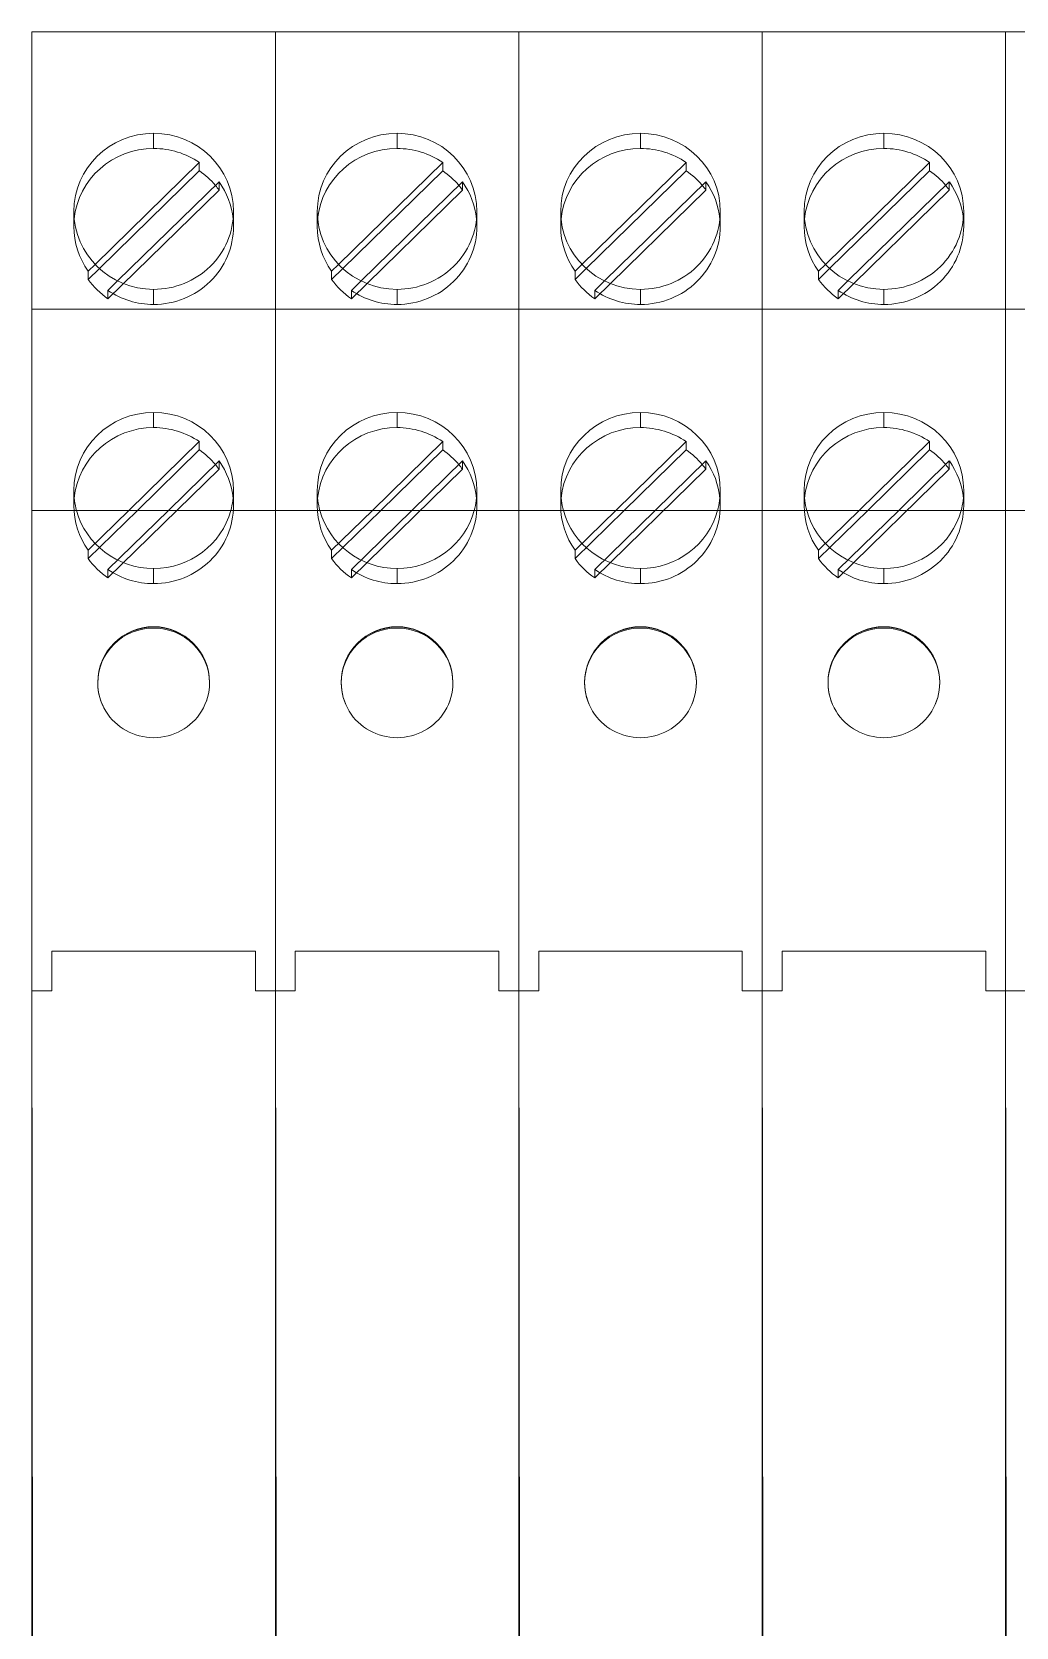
# Model space of a CAD drawing. Header units: millimetres. Extents: x 1359 to 3577, y 1336 to 3557.
# Drawn here: x 1997.16 to 2021.83, y 2556.67 to 2596.67 of the extents above; entities that cross this region are included whole.
import ezdxf

# ---------------------------------------------------------------- set-up
doc = ezdxf.new("R2010")
doc.units = ezdxf.units.MM
doc.layers.add('000-PI-Oprema', color=30, linetype='Continuous', lineweight=5)

msp = doc.modelspace()

# ---------------------------------------------------------------- linework, layer by layer
at = {"layer": '000-PI-Oprema', "color": 0, "linetype": 'ByBlock', "lineweight": 0}
for p, q in [((1997.165, 2596.672), (2003.265, 2596.672)), ((1997.165, 2590.216), (1997.165, 2596.672)), ((1997.165, 2596.672), (1997.165, 2596.672)), ((1997.165, 2596.672), (1997.165, 2596.672)), ((1997.165, 2596.672), (2003.265, 2596.672)), ((1997.165, 2590.216), (1997.165, 2596.672)), ((1997.165, 2596.672), (1997.165, 2596.672)), ((1997.165, 2596.672), (1997.165, 2596.672)), ((2003.265, 2596.672), (2003.265, 2596.672)), ((2003.265, 2596.672), (2003.265, 2596.672)), ((2003.265, 2596.672), (2003.265, 2596.672)), ((2003.265, 2590.216), (2003.265, 2596.672)), ((2003.265, 2596.672), (2003.265, 2596.672)), ((2003.265, 2596.672), (2003.265, 2596.672)), ((2003.265, 2596.672), (2003.265, 2596.672)), ((2003.265, 2590.216), (2003.265, 2596.672)), ((2003.265, 2596.672), (2009.365, 2596.672)), ((2003.265, 2590.216), (2003.265, 2596.672)), ((2003.265, 2596.672), (2003.265, 2596.672)), ((2003.265, 2596.672), (2003.265, 2596.672)), ((2003.265, 2596.672), (2003.265, 2596.672)), ((2003.265, 2596.672), (2009.365, 2596.672)), ((2003.265, 2590.216), (2003.265, 2596.672)), ((2003.265, 2596.672), (2003.265, 2596.672)), ((2003.265, 2596.672), (2003.265, 2596.672)), ((2003.265, 2596.672), (2003.265, 2596.672)), ((2009.365, 2596.672), (2009.365, 2596.672)), ((2009.365, 2596.672), (2009.365, 2596.672)), ((2009.365, 2596.672), (2009.365, 2596.672)), ((2009.365, 2590.216), (2009.365, 2596.672)), ((2009.365, 2596.672), (2009.365, 2596.672)), ((2009.365, 2596.672), (2009.365, 2596.672)), ((2009.365, 2596.672), (2009.365, 2596.672)), ((2009.365, 2590.216), (2009.365, 2596.672)), ((2009.365, 2596.672), (2015.465, 2596.672)), ((2009.365, 2590.216), (2009.365, 2596.672)), ((2009.365, 2596.672), (2009.365, 2596.672)), ((2009.365, 2596.672), (2009.365, 2596.672)), ((2009.365, 2596.672), (2009.365, 2596.672)), ((2009.365, 2596.672), (2015.465, 2596.672)), ((2009.365, 2590.216), (2009.365, 2596.672)), ((2009.365, 2596.672), (2009.365, 2596.672)), ((2009.365, 2596.672), (2009.365, 2596.672)), ((2009.365, 2596.672), (2009.365, 2596.672)), ((2015.465, 2596.672), (2015.465, 2596.672)), ((2015.465, 2596.672), (2015.465, 2596.672)), ((2015.465, 2596.672), (2015.465, 2596.672)), ((2015.465, 2590.216), (2015.465, 2596.672)), ((2015.465, 2596.672), (2015.465, 2596.672)), ((2015.465, 2596.672), (2015.465, 2596.672)), ((2015.465, 2596.672), (2015.465, 2596.672)), ((2015.465, 2590.216), (2015.465, 2596.672)), ((2015.465, 2596.672), (2021.565, 2596.672)), ((2015.465, 2590.216), (2015.465, 2596.672)), ((2015.465, 2596.672), (2015.465, 2596.672)), ((2015.465, 2596.672), (2015.465, 2596.672)), ((2015.465, 2596.672), (2015.465, 2596.672)), ((2015.465, 2596.672), (2021.565, 2596.672)), ((2015.465, 2590.216), (2015.465, 2596.672)), ((2015.465, 2596.672), (2015.465, 2596.672)), ((2015.465, 2596.672), (2015.465, 2596.672)), ((2015.465, 2596.672), (2015.465, 2596.672)), ((2021.565, 2596.672), (2021.565, 2596.672)), ((2021.565, 2596.672), (2021.565, 2596.672)), ((2021.565, 2596.672), (2021.565, 2596.672)), ((2021.565, 2590.216), (2021.565, 2596.672)), ((2021.565, 2596.672), (2021.565, 2596.672)), ((2021.565, 2596.672), (2021.565, 2596.672)), ((2021.565, 2596.672), (2021.565, 2596.672)), ((2021.565, 2590.216), (2021.565, 2596.672)), ((2021.565, 2596.672), (2027.665, 2596.672)), ((2021.565, 2590.216), (2021.565, 2596.672)), ((2021.565, 2596.672), (2021.565, 2596.672)), ((2021.565, 2596.672), (2021.565, 2596.672)), ((2021.565, 2596.672), (2021.565, 2596.672)), ((2021.565, 2596.672), (2027.665, 2596.672)), ((2021.565, 2590.216), (2021.565, 2596.672)), ((2021.565, 2596.672), (2021.565, 2596.672)), ((2021.565, 2596.672), (2021.565, 2596.672)), ((2021.565, 2596.672), (2021.565, 2596.672)), ((2003.265, 2595.827), (2003.265, 2596.272)), ((2003.265, 2595.827), (2003.265, 2596.272)), ((2009.365, 2595.827), (2009.365, 2596.272)), ((2009.365, 2595.827), (2009.365, 2596.272)), ((2015.465, 2595.827), (2015.465, 2596.272)), ((2015.465, 2595.827), (2015.465, 2596.272)), ((2021.565, 2595.827), (2021.565, 2596.272)), ((2021.565, 2595.827), (2021.565, 2596.272)), ((1997.165, 2595.172), (1997.165, 2595.172)), ((1997.165, 2595.172), (1997.165, 2595.172)), ((2003.265, 2595.172), (2003.265, 2595.172)), ((2003.265, 2595.172), (2003.265, 2595.172)), ((2009.365, 2595.172), (2009.365, 2595.172)), ((2009.365, 2595.172), (2009.365, 2595.172)), ((2015.465, 2595.172), (2015.465, 2595.172)), ((2015.465, 2595.172), (2015.465, 2595.172)), ((2021.565, 2595.172), (2021.565, 2595.172)), ((2021.565, 2595.172), (2021.565, 2595.172)), ((2000.215, 2594.128), (2000.215, 2593.749)), ((2006.315, 2594.128), (2006.315, 2593.749)), ((2012.415, 2594.128), (2012.415, 2593.749)), ((2018.515, 2594.128), (2018.515, 2593.749)), ((2003.265, 2593.108), (2003.265, 2593.984)), ((2003.265, 2593.108), (2003.265, 2593.984)), ((2009.365, 2593.108), (2009.365, 2593.984)), ((2009.365, 2593.108), (2009.365, 2593.984)), ((2015.465, 2593.108), (2015.465, 2593.984)), ((2015.465, 2593.108), (2015.465, 2593.984)), ((2021.565, 2593.108), (2021.565, 2593.984)), ((2021.565, 2593.108), (2021.565, 2593.984)), ((2001.359, 2593.397), (1998.748, 2590.842)), ((2001.359, 2593.397), (2001.359, 2593.189)), ((2007.459, 2593.397), (2004.848, 2590.842)), ((2007.459, 2593.397), (2007.459, 2593.189)), ((2013.559, 2593.397), (2010.948, 2590.842)), ((2013.559, 2593.397), (2013.559, 2593.189)), ((2019.659, 2593.397), (2017.048, 2590.842)), ((2019.659, 2593.397), (2019.659, 2593.189)), ((1998.854, 2590.738), (2001.359, 2593.189)), ((1999.312, 2590.426), (2001.854, 2592.913)), ((2001.854, 2592.913), (2001.854, 2592.705)), ((2004.954, 2590.738), (2007.459, 2593.189)), ((2005.412, 2590.426), (2007.954, 2592.913)), ((2007.954, 2592.913), (2007.954, 2592.705)), ((2011.054, 2590.738), (2013.559, 2593.189)), ((2011.512, 2590.426), (2014.054, 2592.913)), ((2014.054, 2592.913), (2014.054, 2592.705)), ((2017.154, 2590.738), (2019.659, 2593.189)), ((2017.612, 2590.426), (2020.154, 2592.913)), ((2020.154, 2592.913), (2020.154, 2592.705)), ((2001.854, 2592.705), (1999.07, 2589.981)), ((2007.954, 2592.705), (2005.17, 2589.981)), ((2014.054, 2592.705), (2011.27, 2589.981)), ((2020.154, 2592.705), (2017.37, 2589.981)), ((1998.215, 2591.793), (1998.215, 2592.172)), ((2002.215, 2591.793), (2002.215, 2592.172)), ((2004.315, 2591.793), (2004.315, 2592.172)), ((2008.315, 2591.793), (2008.315, 2592.172)), ((2010.415, 2591.793), (2010.415, 2592.172)), ((2014.415, 2591.793), (2014.415, 2592.172)), ((2016.515, 2591.793), (2016.515, 2592.172)), ((2020.515, 2591.793), (2020.515, 2592.172)), ((1998.748, 2590.842), (1998.575, 2590.673)), ((2004.848, 2590.842), (2004.675, 2590.673)), ((2010.948, 2590.842), (2010.775, 2590.673)), ((2017.048, 2590.842), (2016.875, 2590.673)), ((1998.575, 2590.465), (1998.854, 2590.738)), ((1998.575, 2590.673), (1998.575, 2590.465)), ((1999.07, 2590.189), (1999.312, 2590.426)), ((2004.675, 2590.465), (2004.954, 2590.738)), ((2004.675, 2590.673), (2004.675, 2590.465)), ((2005.17, 2590.189), (2005.412, 2590.426)), ((2010.775, 2590.465), (2011.054, 2590.738)), ((2010.775, 2590.673), (2010.775, 2590.465)), ((2011.27, 2590.189), (2011.512, 2590.426)), ((2016.875, 2590.465), (2017.154, 2590.738)), ((2016.875, 2590.673), (2016.875, 2590.465)), ((2017.37, 2590.189), (2017.612, 2590.426)), ((1997.165, 2589.672), (1997.165, 2590.216)), ((1997.165, 2589.672), (1997.165, 2590.216)), ((1999.07, 2590.189), (1999.07, 2589.981)), ((2000.215, 2590.216), (2000.215, 2589.836)), ((2003.265, 2589.672), (2003.265, 2590.216)), ((2003.265, 2589.672), (2003.265, 2590.216)), ((2003.265, 2589.672), (2003.265, 2590.216)), ((2003.265, 2589.672), (2003.265, 2590.216)), ((2005.17, 2590.189), (2005.17, 2589.981)), ((2006.315, 2590.216), (2006.315, 2589.836)), ((2009.365, 2589.672), (2009.365, 2590.216)), ((2009.365, 2589.672), (2009.365, 2590.216)), ((2009.365, 2589.672), (2009.365, 2590.216)), ((2009.365, 2589.672), (2009.365, 2590.216)), ((2011.27, 2590.189), (2011.27, 2589.981)), ((2012.415, 2590.216), (2012.415, 2589.836)), ((2015.465, 2589.672), (2015.465, 2590.216)), ((2015.465, 2589.672), (2015.465, 2590.216)), ((2015.465, 2589.672), (2015.465, 2590.216)), ((2015.465, 2589.672), (2015.465, 2590.216)), ((2017.37, 2590.189), (2017.37, 2589.981)), ((2018.515, 2590.216), (2018.515, 2589.836)), ((2021.565, 2589.672), (2021.565, 2590.216)), ((2021.565, 2589.672), (2021.565, 2590.216)), ((2021.565, 2589.672), (2021.565, 2590.216)), ((2021.565, 2589.672), (2021.565, 2590.216)), ((1997.165, 2589.72), (2003.265, 2589.72)), ((1997.165, 2589.672), (1997.165, 2589.672)), ((1997.165, 2589.672), (1997.165, 2584.672)), ((1997.165, 2589.672), (1997.165, 2589.672)), ((1997.165, 2589.672), (1997.165, 2584.672)), ((2003.265, 2589.72), (2009.365, 2589.72)), ((2003.265, 2589.672), (2003.265, 2589.672)), ((2003.265, 2584.672), (2003.265, 2589.672)), ((2003.265, 2589.672), (2003.265, 2589.672)), ((2003.265, 2584.672), (2003.265, 2589.672)), ((2003.265, 2589.672), (2003.265, 2589.672)), ((2003.265, 2589.672), (2003.265, 2584.672)), ((2003.265, 2589.672), (2003.265, 2589.672)), ((2003.265, 2589.672), (2003.265, 2584.672)), ((2009.365, 2589.72), (2015.465, 2589.72)), ((2009.365, 2589.672), (2009.365, 2589.672)), ((2009.365, 2584.672), (2009.365, 2589.672)), ((2009.365, 2589.672), (2009.365, 2589.672)), ((2009.365, 2584.672), (2009.365, 2589.672)), ((2009.365, 2589.672), (2009.365, 2589.672)), ((2009.365, 2589.672), (2009.365, 2584.672)), ((2009.365, 2589.672), (2009.365, 2589.672)), ((2009.365, 2589.672), (2009.365, 2584.672)), ((2015.465, 2589.72), (2021.565, 2589.72)), ((2015.465, 2589.672), (2015.465, 2589.672)), ((2015.465, 2584.672), (2015.465, 2589.672)), ((2015.465, 2589.672), (2015.465, 2589.672)), ((2015.465, 2584.672), (2015.465, 2589.672)), ((2015.465, 2589.672), (2015.465, 2589.672)), ((2015.465, 2589.672), (2015.465, 2584.672)), ((2015.465, 2589.672), (2015.465, 2589.672)), ((2015.465, 2589.672), (2015.465, 2584.672)), ((2021.565, 2589.72), (2027.665, 2589.72)), ((2021.565, 2589.672), (2021.565, 2589.672)), ((2021.565, 2584.672), (2021.565, 2589.672)), ((2021.565, 2589.672), (2021.565, 2589.672)), ((2021.565, 2584.672), (2021.565, 2589.672)), ((2021.565, 2589.672), (2021.565, 2589.672)), ((2021.565, 2589.672), (2021.565, 2584.672)), ((2021.565, 2589.672), (2021.565, 2589.672)), ((2021.565, 2589.672), (2021.565, 2584.672)), ((2000.215, 2587.128), (2000.215, 2586.749)), ((2003.265, 2586.108), (2003.265, 2586.98)), ((2003.265, 2586.108), (2003.265, 2586.98)), ((2006.315, 2587.128), (2006.315, 2586.749)), ((2009.365, 2586.108), (2009.365, 2586.98)), ((2009.365, 2586.108), (2009.365, 2586.98)), ((2012.415, 2587.128), (2012.415, 2586.749)), ((2015.465, 2586.108), (2015.465, 2586.98)), ((2015.465, 2586.108), (2015.465, 2586.98)), ((2018.515, 2587.128), (2018.515, 2586.749)), ((2021.565, 2586.108), (2021.565, 2586.98)), ((2021.565, 2586.108), (2021.565, 2586.98)), ((2001.359, 2586.397), (1999.596, 2584.672)), ((1999.808, 2584.672), (2001.359, 2586.189)), ((2001.359, 2586.397), (2001.359, 2586.189)), ((2007.459, 2586.397), (2005.696, 2584.672)), ((2005.908, 2584.672), (2007.459, 2586.189)), ((2007.459, 2586.397), (2007.459, 2586.189)), ((2013.559, 2586.397), (2011.796, 2584.672)), ((2012.008, 2584.672), (2013.559, 2586.189)), ((2013.559, 2586.397), (2013.559, 2586.189)), ((2019.659, 2586.397), (2017.896, 2584.672)), ((2018.108, 2584.672), (2019.659, 2586.189)), ((2019.659, 2586.397), (2019.659, 2586.189)), ((2001.854, 2585.705), (1999.07, 2582.981)), ((2000.586, 2584.672), (2001.854, 2585.913)), ((2001.854, 2585.913), (2001.854, 2585.705)), ((2007.954, 2585.705), (2005.17, 2582.981)), ((2006.686, 2584.672), (2007.954, 2585.913)), ((2007.954, 2585.913), (2007.954, 2585.705)), ((2014.054, 2585.705), (2011.27, 2582.981)), ((2012.786, 2584.672), (2014.054, 2585.913)), ((2014.054, 2585.913), (2014.054, 2585.705)), ((2020.154, 2585.705), (2017.37, 2582.981)), ((2018.886, 2584.672), (2020.154, 2585.913)), ((2020.154, 2585.913), (2020.154, 2585.705)), ((1998.215, 2584.793), (1998.215, 2585.172)), ((2002.215, 2584.793), (2002.215, 2585.172)), ((2004.315, 2584.793), (2004.315, 2585.172)), ((2008.315, 2584.793), (2008.315, 2585.172)), ((2010.415, 2584.793), (2010.415, 2585.172)), ((2014.415, 2584.793), (2014.415, 2585.172)), ((2016.515, 2584.793), (2016.515, 2585.172)), ((2020.515, 2584.793), (2020.515, 2585.172)), ((1997.165, 2584.672), (2003.265, 2584.672)), ((1997.165, 2574.322), (1997.165, 2584.672)), ((1997.165, 2584.672), (1997.165, 2584.672)), ((1997.165, 2574.322), (1997.165, 2584.672)), ((1997.165, 2584.672), (1997.165, 2584.672)), ((1998.575, 2583.465), (1999.808, 2584.672)), ((1999.596, 2584.672), (1998.575, 2583.673)), ((1999.07, 2583.189), (2000.586, 2584.672)), ((2003.265, 2584.672), (2003.265, 2584.672)), ((2003.265, 2574.322), (2003.265, 2584.672)), ((2003.265, 2584.672), (2003.265, 2584.672)), ((2003.265, 2574.322), (2003.265, 2584.672)), ((2003.265, 2584.672), (2009.365, 2584.672)), ((2003.265, 2574.322), (2003.265, 2584.672)), ((2003.265, 2584.672), (2003.265, 2584.672)), ((2003.265, 2574.322), (2003.265, 2584.672)), ((2003.265, 2584.672), (2003.265, 2584.672)), ((2004.675, 2583.465), (2005.908, 2584.672)), ((2005.696, 2584.672), (2004.675, 2583.673)), ((2005.17, 2583.189), (2006.686, 2584.672)), ((2009.365, 2584.672), (2009.365, 2584.672)), ((2009.365, 2574.322), (2009.365, 2584.672)), ((2009.365, 2584.672), (2009.365, 2584.672)), ((2009.365, 2574.322), (2009.365, 2584.672)), ((2009.365, 2584.672), (2015.465, 2584.672)), ((2009.365, 2574.322), (2009.365, 2584.672)), ((2009.365, 2584.672), (2009.365, 2584.672)), ((2009.365, 2574.322), (2009.365, 2584.672)), ((2009.365, 2584.672), (2009.365, 2584.672)), ((2010.775, 2583.465), (2012.008, 2584.672)), ((2011.796, 2584.672), (2010.775, 2583.673)), ((2011.27, 2583.189), (2012.786, 2584.672)), ((2015.465, 2584.672), (2015.465, 2584.672)), ((2015.465, 2574.322), (2015.465, 2584.672)), ((2015.465, 2584.672), (2015.465, 2584.672)), ((2015.465, 2574.322), (2015.465, 2584.672)), ((2015.465, 2584.672), (2021.565, 2584.672)), ((2015.465, 2574.322), (2015.465, 2584.672)), ((2015.465, 2584.672), (2015.465, 2584.672)), ((2015.465, 2574.322), (2015.465, 2584.672)), ((2015.465, 2584.672), (2015.465, 2584.672)), ((2016.875, 2583.465), (2018.108, 2584.672)), ((2017.896, 2584.672), (2016.875, 2583.673)), ((2017.37, 2583.189), (2018.886, 2584.672)), ((2021.565, 2584.672), (2021.565, 2584.672)), ((2021.565, 2574.322), (2021.565, 2584.672)), ((2021.565, 2584.672), (2021.565, 2584.672)), ((2021.565, 2574.322), (2021.565, 2584.672)), ((2021.565, 2584.672), (2027.665, 2584.672)), ((2021.565, 2574.322), (2021.565, 2584.672)), ((2021.565, 2584.672), (2021.565, 2584.672)), ((2021.565, 2574.322), (2021.565, 2584.672)), ((2021.565, 2584.672), (2021.565, 2584.672)), ((1998.575, 2583.673), (1998.575, 2583.465)), ((2004.675, 2583.673), (2004.675, 2583.465)), ((2010.775, 2583.673), (2010.775, 2583.465)), ((2016.875, 2583.673), (2016.875, 2583.465)), ((2000.215, 2583.216), (2000.215, 2582.836)), ((2006.315, 2583.216), (2006.315, 2582.836)), ((2012.415, 2583.216), (2012.415, 2582.836)), ((2018.515, 2583.216), (2018.515, 2582.836)), ((1999.07, 2583.189), (1999.07, 2582.981)), ((2005.17, 2583.189), (2005.17, 2582.981)), ((2011.27, 2583.189), (2011.27, 2582.981)), ((2017.37, 2583.189), (2017.37, 2582.981)), ((1998.815, 2580.348), (1998.815, 2580.357)), ((2001.615, 2580.348), (2001.615, 2580.357)), ((2004.915, 2580.348), (2004.915, 2580.357)), ((2007.715, 2580.348), (2007.715, 2580.357)), ((2011.015, 2580.348), (2011.015, 2580.357)), ((2013.815, 2580.348), (2013.815, 2580.357)), ((2017.115, 2580.348), (2017.115, 2580.357)), ((2019.915, 2580.348), (2019.915, 2580.357)), ((1997.19, 2548.121), (1997.165, 2574.322)), ((1997.19, 2548.121), (1997.165, 2574.322)), ((2003.265, 2572.622), (2003.265, 2574.322)), ((2003.265, 2572.622), (2003.265, 2574.322)), ((2003.29, 2548.121), (2003.265, 2574.322)), ((2003.29, 2548.121), (2003.265, 2574.322)), ((2009.365, 2572.622), (2009.365, 2574.322)), ((2009.365, 2572.622), (2009.365, 2574.322)), ((2009.39, 2548.121), (2009.365, 2574.322)), ((2009.39, 2548.121), (2009.365, 2574.322)), ((2015.465, 2572.622), (2015.465, 2574.322)), ((2015.465, 2572.622), (2015.465, 2574.322)), ((2015.49, 2548.121), (2015.465, 2574.322)), ((2015.49, 2548.121), (2015.465, 2574.322)), ((2021.565, 2572.622), (2021.565, 2574.322)), ((2021.565, 2572.622), (2021.565, 2574.322)), ((2021.59, 2548.121), (2021.565, 2574.322)), ((2021.59, 2548.121), (2021.565, 2574.322)), ((1997.165, 2573.672), (1997.165, 2573.672)), ((1997.165, 2573.672), (1997.165, 2573.672)), ((1997.665, 2573.622), (2002.765, 2573.622)), ((1997.665, 2573.622), (1997.665, 2573.622)), ((1997.665, 2573.622), (1997.665, 2572.622)), ((2002.765, 2573.622), (2002.765, 2573.622)), ((2002.765, 2573.622), (2002.765, 2572.622)), ((2003.265, 2573.672), (2003.265, 2573.672)), ((2003.265, 2573.672), (2003.265, 2573.672)), ((2003.265, 2573.672), (2003.265, 2573.672)), ((2003.265, 2573.672), (2003.265, 2573.672)), ((2003.765, 2573.622), (2008.865, 2573.622)), ((2003.765, 2573.622), (2003.765, 2573.622)), ((2003.765, 2573.622), (2003.765, 2572.622)), ((2008.865, 2573.622), (2008.865, 2573.622)), ((2008.865, 2573.622), (2008.865, 2572.622)), ((2009.365, 2573.672), (2009.365, 2573.672)), ((2009.365, 2573.672), (2009.365, 2573.672)), ((2009.365, 2573.672), (2009.365, 2573.672)), ((2009.365, 2573.672), (2009.365, 2573.672)), ((2009.865, 2573.622), (2014.965, 2573.622)), ((2009.865, 2573.622), (2009.865, 2573.622)), ((2009.865, 2573.622), (2009.865, 2572.622)), ((2014.965, 2573.622), (2014.965, 2573.622)), ((2014.965, 2573.622), (2014.965, 2572.622)), ((2015.465, 2573.672), (2015.465, 2573.672)), ((2015.465, 2573.672), (2015.465, 2573.672)), ((2015.465, 2573.672), (2015.465, 2573.672)), ((2015.465, 2573.672), (2015.465, 2573.672)), ((2015.965, 2573.622), (2021.065, 2573.622)), ((2015.965, 2573.622), (2015.965, 2573.622)), ((2015.965, 2573.622), (2015.965, 2572.622)), ((2021.065, 2573.622), (2021.065, 2573.622)), ((2021.065, 2573.622), (2021.065, 2572.622)), ((2021.565, 2573.672), (2021.565, 2573.672)), ((2021.565, 2573.672), (2021.565, 2573.672)), ((2021.565, 2573.672), (2021.565, 2573.672)), ((2021.565, 2573.672), (2021.565, 2573.672)), ((1997.165, 2572.872), (1997.165, 2572.872)), ((1997.165, 2572.872), (1997.165, 2572.872)), ((2003.265, 2572.872), (2003.265, 2572.872)), ((2003.265, 2572.872), (2003.265, 2572.872)), ((2003.265, 2572.872), (2003.265, 2572.872)), ((2003.265, 2572.872), (2003.265, 2572.872)), ((2009.365, 2572.872), (2009.365, 2572.872)), ((2009.365, 2572.872), (2009.365, 2572.872)), ((2009.365, 2572.872), (2009.365, 2572.872)), ((2009.365, 2572.872), (2009.365, 2572.872)), ((2015.465, 2572.872), (2015.465, 2572.872)), ((2015.465, 2572.872), (2015.465, 2572.872)), ((2015.465, 2572.872), (2015.465, 2572.872)), ((2015.465, 2572.872), (2015.465, 2572.872)), ((2021.565, 2572.872), (2021.565, 2572.872)), ((2021.565, 2572.872), (2021.565, 2572.872)), ((2021.565, 2572.872), (2021.565, 2572.872)), ((2021.565, 2572.872), (2021.565, 2572.872)), ((1997.165, 2572.622), (1997.165, 2546.322)), ((1997.165, 2572.622), (1997.165, 2546.322)), ((1997.165, 2572.622), (1997.165, 2572.622)), ((1997.665, 2572.622), (1997.165, 2572.622)), ((1997.165, 2572.622), (1997.165, 2572.622)), ((1997.665, 2572.622), (1997.665, 2572.622)), ((2002.765, 2572.622), (2002.765, 2572.622)), ((2003.265, 2572.622), (2002.765, 2572.622)), ((2003.265, 2572.622), (2003.265, 2572.622)), ((2003.265, 2572.622), (2003.265, 2546.322)), ((2003.265, 2572.622), (2003.265, 2572.622)), ((2003.265, 2572.622), (2003.265, 2546.322)), ((2003.265, 2572.622), (2003.265, 2572.622)), ((2003.765, 2572.622), (2003.265, 2572.622)), ((2003.265, 2572.622), (2003.265, 2572.622)), ((2003.765, 2572.622), (2003.765, 2572.622)), ((2008.865, 2572.622), (2008.865, 2572.622)), ((2009.365, 2572.622), (2008.865, 2572.622)), ((2009.365, 2572.622), (2009.365, 2572.622)), ((2009.365, 2572.622), (2009.365, 2546.322)), ((2009.365, 2572.622), (2009.365, 2572.622)), ((2009.365, 2572.622), (2009.365, 2546.322)), ((2009.365, 2572.622), (2009.365, 2572.622)), ((2009.865, 2572.622), (2009.365, 2572.622)), ((2009.365, 2572.622), (2009.365, 2572.622)), ((2009.865, 2572.622), (2009.865, 2572.622)), ((2014.965, 2572.622), (2014.965, 2572.622)), ((2015.465, 2572.622), (2014.965, 2572.622)), ((2015.465, 2572.622), (2015.465, 2572.622)), ((2015.465, 2572.622), (2015.465, 2546.322)), ((2015.465, 2572.622), (2015.465, 2572.622)), ((2015.465, 2572.622), (2015.465, 2546.322)), ((2015.465, 2572.622), (2015.465, 2572.622)), ((2015.965, 2572.622), (2015.465, 2572.622)), ((2015.465, 2572.622), (2015.465, 2572.622)), ((2015.965, 2572.622), (2015.965, 2572.622)), ((2021.065, 2572.622), (2021.065, 2572.622)), ((2021.565, 2572.622), (2021.065, 2572.622)), ((2021.565, 2572.622), (2021.565, 2572.622)), ((2021.565, 2572.622), (2021.565, 2546.322)), ((2021.565, 2572.622), (2021.565, 2572.622)), ((2021.565, 2572.622), (2021.565, 2546.322)), ((2021.565, 2572.622), (2021.565, 2572.622)), ((2022.065, 2572.622), (2021.565, 2572.622)), ((2021.565, 2572.622), (2021.565, 2572.622)), ((1997.165, 2571.912), (1997.165, 2571.912)), ((1997.165, 2571.912), (1997.165, 2571.912)), ((2003.265, 2571.912), (2003.265, 2571.912)), ((2003.265, 2571.912), (2003.265, 2571.912)), ((2003.265, 2571.912), (2003.265, 2571.912)), ((2003.265, 2571.912), (2003.265, 2571.912)), ((2009.365, 2571.912), (2009.365, 2571.912)), ((2009.365, 2571.912), (2009.365, 2571.912)), ((2009.365, 2571.912), (2009.365, 2571.912)), ((2009.365, 2571.912), (2009.365, 2571.912)), ((2015.465, 2571.912), (2015.465, 2571.912)), ((2015.465, 2571.912), (2015.465, 2571.912)), ((2015.465, 2571.912), (2015.465, 2571.912)), ((2015.465, 2571.912), (2015.465, 2571.912)), ((2021.565, 2571.912), (2021.565, 2571.912)), ((2021.565, 2571.912), (2021.565, 2571.912)), ((2021.565, 2571.912), (2021.565, 2571.912)), ((2021.565, 2571.912), (2021.565, 2571.912))]:
    msp.add_line(p, q, dxfattribs=at)
for centre in [(2000.215, 2580.357), (2006.315, 2580.357), (2012.415, 2580.357), (2018.515, 2580.357)]:
    msp.add_arc(centre, 1.4, 0, 180, dxfattribs=at)
for centre, major_axis, ratio, start_param, end_param in [((2000.215, 2592.172), (-2, 0), 0.978148, -1.570796, 0), ((2000.215, 2592.172), (-2, 0), 0.978148, 3.141593, 4.712389), ((2006.315, 2592.172), (-2, 0), 0.978148, -1.570796, 0), ((2006.315, 2592.172), (-2, 0), 0.978148, 3.141593, 4.712389), ((2012.415, 2592.172), (-2, 0), 0.978148, -1.570796, 0), ((2012.415, 2592.172), (-2, 0), 0.978148, 3.141593, 4.712389), ((2018.515, 2592.172), (-2, 0), 0.978148, -1.570796, 0), ((2018.515, 2592.172), (-2, 0), 0.978148, 3.141593, 4.712389), ((2000.215, 2591.793), (-2, 0), 0.978148, -1.570796, -0.097132), ((2000.215, 2591.793), (-2, 0), 0.978148, -2.180289, -1.570796), ((2006.315, 2591.793), (-2, 0), 0.978148, -1.570796, -0.097132), ((2006.315, 2591.793), (-2, 0), 0.978148, -2.180289, -1.570796), ((2012.415, 2591.793), (-2, 0), 0.978148, -1.570796, -0.097132), ((2012.415, 2591.793), (-2, 0), 0.978148, -2.180289, -1.570796), ((2018.515, 2591.793), (-2, 0), 0.978148, -1.570796, -0.097132), ((2018.515, 2591.793), (-2, 0), 0.978148, -2.180289, -1.570796), ((2000.215, 2591.585), (2, 0), 0.978148, 0.685382, 0.961304), ((2000.215, 2591.585), (2, 0), 0.978148, 0.609492, 0.685382), ((2000.215, 2591.793), (-2, 0), 0.978148, -3.044461, -2.5321), ((2006.315, 2591.585), (2, 0), 0.978148, 0.685382, 0.961304), ((2006.315, 2591.585), (2, 0), 0.978148, 0.609492, 0.685382), ((2006.315, 2591.793), (-2, 0), 0.978148, -3.044461, -2.5321), ((2012.415, 2591.585), (2, 0), 0.978148, 0.685382, 0.961304), ((2012.415, 2591.585), (2, 0), 0.978148, 0.609492, 0.685382), ((2012.415, 2591.793), (-2, 0), 0.978148, -3.044461, -2.5321), ((2018.515, 2591.585), (2, 0), 0.978148, 0.685382, 0.961304), ((2018.515, 2591.585), (2, 0), 0.978148, 0.609492, 0.685382), ((2018.515, 2591.793), (-2, 0), 0.978148, -3.044461, -2.5321), ((2000.215, 2592.172), (-2, 0), 0.978148, 0, 1.570796), ((2000.215, 2592.172), (-2, 0), 0.978148, 1.570796, 3.141593), ((2006.315, 2592.172), (-2, 0), 0.978148, 0, 1.570796), ((2006.315, 2592.172), (-2, 0), 0.978148, 1.570796, 3.141593), ((2012.415, 2592.172), (-2, 0), 0.978148, 0, 1.570796), ((2012.415, 2592.172), (-2, 0), 0.978148, 1.570796, 3.141593), ((2018.515, 2592.172), (-2, 0), 0.978148, 0, 1.570796), ((2018.515, 2592.172), (-2, 0), 0.978148, 1.570796, 3.141593), ((2000.215, 2591.793), (-2, 0), 0.978148, -0.097132, 0), ((2000.215, 2591.793), (-2, 0), 0.978148, 0, 0.609492), ((2000.215, 2591.793), (-2, 0), 0.978148, 1.570796, 3.141593), ((2000.215, 2591.793), (-2, 0), 0.978148, 3.141593, 3.238724), ((2006.315, 2591.793), (-2, 0), 0.978148, -0.097132, 0), ((2006.315, 2591.793), (-2, 0), 0.978148, 0, 0.609492), ((2006.315, 2591.793), (-2, 0), 0.978148, 1.570796, 3.141593), ((2006.315, 2591.793), (-2, 0), 0.978148, 3.141593, 3.238724), ((2012.415, 2591.793), (-2, 0), 0.978148, -0.097132, 0), ((2012.415, 2591.793), (-2, 0), 0.978148, 0, 0.609492), ((2012.415, 2591.793), (-2, 0), 0.978148, 1.570796, 3.141593), ((2012.415, 2591.793), (-2, 0), 0.978148, 3.141593, 3.238724), ((2018.515, 2591.793), (-2, 0), 0.978148, -0.097132, 0), ((2018.515, 2591.793), (-2, 0), 0.978148, 0, 0.609492), ((2018.515, 2591.793), (-2, 0), 0.978148, 1.570796, 3.141593), ((2018.515, 2591.793), (-2, 0), 0.978148, 3.141593, 3.238724), ((2000.215, 2591.585), (2, 0), 0.978148, -2.5321, -2.180289), ((2006.315, 2591.585), (2, 0), 0.978148, -2.5321, -2.180289), ((2012.415, 2591.585), (2, 0), 0.978148, -2.5321, -2.180289), ((2018.515, 2591.585), (2, 0), 0.978148, -2.5321, -2.180289), ((2000.215, 2591.793), (-2, 0), 0.978148, 0.961304, 1.570796), ((2006.315, 2591.793), (-2, 0), 0.978148, 0.961304, 1.570796), ((2012.415, 2591.793), (-2, 0), 0.978148, 0.961304, 1.570796), ((2018.515, 2591.793), (-2, 0), 0.978148, 0.961304, 1.570796), ((2000.215, 2585.172), (-2, 0), 0.978148, -1.570796, 0), ((2000.215, 2585.172), (-2, 0), 0.978148, 3.141593, 4.712389), ((2006.315, 2585.172), (-2, 0), 0.978148, -1.570796, 0), ((2006.315, 2585.172), (-2, 0), 0.978148, 3.141593, 4.712389), ((2012.415, 2585.172), (-2, 0), 0.978148, -1.570796, 0), ((2012.415, 2585.172), (-2, 0), 0.978148, 3.141593, 4.712389), ((2018.515, 2585.172), (-2, 0), 0.978148, -1.570796, 0), ((2018.515, 2585.172), (-2, 0), 0.978148, 3.141593, 4.712389), ((2000.215, 2584.793), (-2, 0), 0.978148, -1.570796, -0.097132), ((2000.215, 2584.793), (-2, 0), 0.978148, -2.180289, -1.570796), ((2006.315, 2584.793), (-2, 0), 0.978148, -1.570796, -0.097132), ((2006.315, 2584.793), (-2, 0), 0.978148, -2.180289, -1.570796), ((2012.415, 2584.793), (-2, 0), 0.978148, -1.570796, -0.097132), ((2012.415, 2584.793), (-2, 0), 0.978148, -2.180289, -1.570796), ((2018.515, 2584.793), (-2, 0), 0.978148, -1.570796, -0.097132), ((2018.515, 2584.793), (-2, 0), 0.978148, -2.180289, -1.570796), ((2000.215, 2584.585), (2, 0), 0.978148, 0.685382, 0.961304), ((2006.315, 2584.585), (2, 0), 0.978148, 0.685382, 0.961304), ((2012.415, 2584.585), (2, 0), 0.978148, 0.685382, 0.961304), ((2018.515, 2584.585), (2, 0), 0.978148, 0.685382, 0.961304), ((2000.215, 2584.585), (2, 0), 0.978148, 0.609492, 0.685382), ((2000.215, 2584.793), (-2, 0), 0.978148, -3.044461, -2.5321), ((2006.315, 2584.585), (2, 0), 0.978148, 0.609492, 0.685382), ((2006.315, 2584.793), (-2, 0), 0.978148, -3.044461, -2.5321), ((2012.415, 2584.585), (2, 0), 0.978148, 0.609492, 0.685382), ((2012.415, 2584.793), (-2, 0), 0.978148, -3.044461, -2.5321), ((2018.515, 2584.585), (2, 0), 0.978148, 0.609492, 0.685382), ((2018.515, 2584.793), (-2, 0), 0.978148, -3.044461, -2.5321), ((2000.215, 2585.172), (-2, 0), 0.978148, 0, 0.258728), ((2000.215, 2584.793), (-2, 0), 0.978148, -0.097132, 0), ((2000.215, 2585.172), (-2, 0), 0.978148, 2.882864, 3.141593), ((2000.215, 2584.793), (-2, 0), 0.978148, 3.141593, 3.238724), ((2006.315, 2585.172), (-2, 0), 0.978148, 0, 0.258728), ((2006.315, 2584.793), (-2, 0), 0.978148, -0.097132, 0), ((2006.315, 2585.172), (-2, 0), 0.978148, 2.882864, 3.141593), ((2006.315, 2584.793), (-2, 0), 0.978148, 3.141593, 3.238724), ((2012.415, 2585.172), (-2, 0), 0.978148, 0, 0.258728), ((2012.415, 2584.793), (-2, 0), 0.978148, -0.097132, 0), ((2012.415, 2585.172), (-2, 0), 0.978148, 2.882864, 3.141593), ((2012.415, 2584.793), (-2, 0), 0.978148, 3.141593, 3.238724), ((2018.515, 2585.172), (-2, 0), 0.978148, 0, 0.258728), ((2018.515, 2584.793), (-2, 0), 0.978148, -0.097132, 0), ((2018.515, 2585.172), (-2, 0), 0.978148, 2.882864, 3.141593), ((2018.515, 2584.793), (-2, 0), 0.978148, 3.141593, 3.238724), ((2000.215, 2584.793), (-2, 0), 0.978148, 0, 0.609492), ((2000.215, 2585.172), (-2, 0), 0.978148, 0.258728, 1.570796), ((2000.215, 2584.793), (-2, 0), 0.978148, 1.570796, 3.141593), ((2000.215, 2585.172), (-2, 0), 0.978148, 1.570796, 2.882864), ((2006.315, 2584.793), (-2, 0), 0.978148, 0, 0.609492), ((2006.315, 2585.172), (-2, 0), 0.978148, 0.258728, 1.570796), ((2006.315, 2584.793), (-2, 0), 0.978148, 1.570796, 3.141593), ((2006.315, 2585.172), (-2, 0), 0.978148, 1.570796, 2.882864), ((2012.415, 2584.793), (-2, 0), 0.978148, 0, 0.609492), ((2012.415, 2585.172), (-2, 0), 0.978148, 0.258728, 1.570796), ((2012.415, 2584.793), (-2, 0), 0.978148, 1.570796, 3.141593), ((2012.415, 2585.172), (-2, 0), 0.978148, 1.570796, 2.882864), ((2018.515, 2584.793), (-2, 0), 0.978148, 0, 0.609492), ((2018.515, 2585.172), (-2, 0), 0.978148, 0.258728, 1.570796), ((2018.515, 2584.793), (-2, 0), 0.978148, 1.570796, 3.141593), ((2018.515, 2585.172), (-2, 0), 0.978148, 1.570796, 2.882864), ((2000.215, 2584.585), (2, 0), 0.978148, -2.5321, -2.180289), ((2006.315, 2584.585), (2, 0), 0.978148, -2.5321, -2.180289), ((2012.415, 2584.585), (2, 0), 0.978148, -2.5321, -2.180289), ((2018.515, 2584.585), (2, 0), 0.978148, -2.5321, -2.180289), ((2000.215, 2584.793), (-2, 0), 0.978148, 0.961304, 1.570796), ((2006.315, 2584.793), (-2, 0), 0.978148, 0.961304, 1.570796), ((2012.415, 2584.793), (-2, 0), 0.978148, 0.961304, 1.570796), ((2018.515, 2584.793), (-2, 0), 0.978148, 0.961304, 1.570796), ((2000.215, 2580.348), (-1.4, 0), 0.982559, -1.570796, 0.003609), ((2000.215, 2580.357), (1.4, 0), 0.994522, 1.570796, 3.141593), ((2000.215, 2580.357), (1.4, 0), 0.994522, 0, 1.570796), ((2000.215, 2580.348), (-1.4, 0), 0.982559, 3.141538, 4.712389), ((2006.315, 2580.348), (-1.4, 0), 0.982559, -1.570796, 0.003609), ((2006.315, 2580.357), (1.4, 0), 0.994522, 1.570796, 3.141593), ((2006.315, 2580.357), (1.4, 0), 0.994522, 0, 1.570796), ((2006.315, 2580.348), (-1.4, 0), 0.982559, 3.141538, 4.712389), ((2012.415, 2580.348), (-1.4, 0), 0.982559, -1.570796, 0.003609), ((2012.415, 2580.357), (1.4, 0), 0.994522, 1.570796, 3.141593), ((2012.415, 2580.357), (1.4, 0), 0.994522, 0, 1.570796), ((2012.415, 2580.348), (-1.4, 0), 0.982559, 3.141538, 4.712389), ((2018.515, 2580.348), (-1.4, 0), 0.982559, -1.570796, 0.003609), ((2018.515, 2580.357), (1.4, 0), 0.994522, 1.570796, 3.141593), ((2018.515, 2580.357), (1.4, 0), 0.994522, 0, 1.570796), ((2018.515, 2580.348), (-1.4, 0), 0.982559, 3.141538, 4.712389), ((2000.215, 2580.357), (1.4, 0), 0.994522, 3.141593, 3.68285), ((2000.215, 2580.348), (-1.4, 0), 0.982559, 0.003609, 0.541258), ((2000.215, 2580.357), (1.4, 0), 0.994522, -0.541258, 0), ((2000.215, 2580.348), (-1.4, 0), 0.982559, 2.600335, 3.141538), ((2006.315, 2580.357), (1.4, 0), 0.994522, 3.141593, 3.68285), ((2006.315, 2580.348), (-1.4, 0), 0.982559, 0.003609, 0.541258), ((2006.315, 2580.357), (1.4, 0), 0.994522, -0.541258, 0), ((2006.315, 2580.348), (-1.4, 0), 0.982559, 2.600335, 3.141538), ((2012.415, 2580.357), (1.4, 0), 0.994522, 3.141593, 3.68285), ((2012.415, 2580.348), (-1.4, 0), 0.982559, 0.003609, 0.541258), ((2012.415, 2580.357), (1.4, 0), 0.994522, -0.541258, 0), ((2012.415, 2580.348), (-1.4, 0), 0.982559, 2.600335, 3.141538), ((2018.515, 2580.357), (1.4, 0), 0.994522, 3.141593, 3.68285), ((2018.515, 2580.348), (-1.4, 0), 0.982559, 0.003609, 0.541258), ((2018.515, 2580.357), (1.4, 0), 0.994522, -0.541258, 0), ((2018.515, 2580.348), (-1.4, 0), 0.982559, 2.600335, 3.141538), ((2000.215, 2580.339), (-1.398, 0), 0.976187, 0.538389, 2.603204), ((2006.315, 2580.339), (-1.398, 0), 0.976187, 0.538389, 2.603204), ((2012.415, 2580.339), (-1.398, 0), 0.976187, 0.538389, 2.603204), ((2018.515, 2580.339), (-1.398, 0), 0.976187, 0.538389, 2.603204)]:
    msp.add_ellipse(centre, major_axis=major_axis, ratio=ratio, start_param=start_param, end_param=end_param, dxfattribs=at)

doc.saveas('drawing.dxf')
